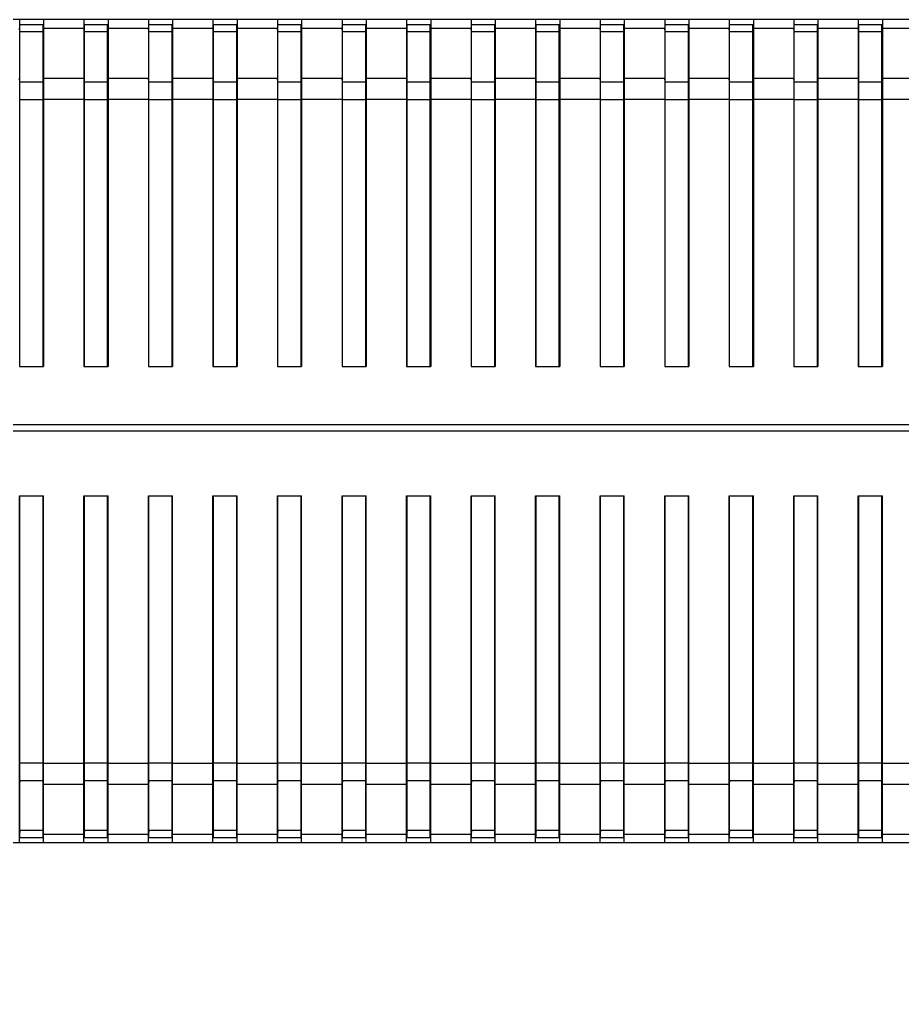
# Model space of a CAD drawing. Header units: millimetres. Extents: x 14343 to 15285, y -9166 to -7819.
# Drawn here: x 14885.5 to 14954, y -8424.8 to -8349.7 of the extents above; entities that cross this region are included whole.
import ezdxf

# ---------------------------------------------------------------- set-up
doc = ezdxf.new("R2010")
doc.units = ezdxf.units.MM

# ---------------------------------------------------------------- blocks, each defined once
blk = doc.blocks.new('u9')
h = blk.add_hatch()
h.set_pattern_fill('ANGLE', style=0)
h.set_pattern_definition([(0, (-14912.19285506293, 8458.280552477207), (0, 6.985), [5.08, -1.905]), (90, (-14912.19285506293, 8458.280552477207), (-6.985, 4.276937690724653e-16), [5.08, -1.905])])
edge = h.paths.add_edge_path()
edge.add_line((5.525407547675059, 67.75873201770446), (456.647691688655, 67.75873201770446))
edge.add_line((456.6485919315819, 44.25383608333868), (5.525407547669602, 44.25383608333868))
edge.add_arc((466.8265104278162, 50.13006006693286), 11.75244796718289, 149.9999999999897, 210.0000000000103)
edge.add_arc((446.4706734353476, 61.8825080341212), 11.75244796718289, 329.9999999999897, 390.0000000000103)
edge.add_arc((-4.652510948564668, 61.88250803411938), 11.75244796718289, 329.9999999999897, 390.0000000000103)
edge.add_arc((15.70332604390387, 50.13006006693104), 11.75244796718289, 149.9999999999897, 210.0000000000103)
h.paths.add_polyline_path([(451.0527773703434, 89.99070179118826), (451.0527773703434, 110.1463774668646), (463.0527773703434, 110.1463774668646), (463.0527773703434, 89.99070179118826)], flags=9)
at = {"color": 7, "linetype": 'Continuous'}
for p, q in [((203.4650519457791, 143.1587320177059), (16.59506101497936, 143.1587320177059)), ((71.59506101497936, 143.1587320177059), (71.59509432287996, 116.2587320177045)), ((73.46505194577912, 143.1587320177059), (73.46501863788035, 116.2587320177045)), ((76.59506101497936, 143.1587320177059), (76.59509432287996, 116.2587320177045)), ((78.46505194577912, 143.1587320177059), (78.46501863788035, 116.2587320177045)), ((81.59506101497936, 143.1587320177059), (81.59509432287996, 116.2587320177045)), ((83.46505194577912, 143.1587320177059), (83.46501863788035, 116.2587320177045)), ((86.59506101497936, 143.1587320177059), (86.59509432287996, 116.2587320177045)), ((88.46505194577912, 143.1587320177059), (88.46501863788035, 116.2587320177045)), ((91.59506101497936, 143.1587320177059), (91.59509432287996, 116.2587320177045)), ((93.46505194577912, 143.1587320177059), (93.46501863788035, 116.2587320177045)), ((96.59506101497936, 143.1587320177059), (96.59509432287996, 116.2587320177045)), ((98.46505194577912, 143.1587320177059), (98.46501863788035, 116.2587320177045)), ((101.5950610149794, 143.1587320177059), (101.59509432288, 116.2587320177045)), ((103.4650519457791, 143.1587320177059), (103.4650186378803, 116.2587320177045)), ((106.5950610149794, 143.1587320177059), (106.59509432288, 116.2587320177045)), ((108.4650519457791, 143.1587320177059), (108.4650186378803, 116.2587320177045)), ((111.5950610149794, 143.1587320177059), (111.59509432288, 116.2587320177045)), ((113.4650519457791, 143.1587320177059), (113.4650186378803, 116.2587320177045)), ((116.5950610149794, 143.1587320177059), (116.59509432288, 116.2587320177045)), ((118.4650519457791, 143.1587320177059), (118.4650186378803, 116.2587320177045)), ((121.5950610149794, 143.1587320177059), (121.59509432288, 116.2587320177045)), ((123.4650519457791, 143.1587320177059), (123.4650186378803, 116.2587320177045)), ((126.5950610149794, 143.1587320177059), (126.59509432288, 116.2587320177045)), ((128.4650519457791, 143.1587320177059), (128.4650186378803, 116.2587320177045)), ((131.5950610149794, 143.1587320177059), (131.59509432288, 116.2587320177045)), ((133.4650519457791, 143.1587320177059), (133.4650186378803, 116.2587320177045)), ((136.5950610149794, 143.1587320177059), (136.59509432288, 116.2587320177045)), ((138.4650519457791, 143.1587320177059), (138.4650186378803, 116.2587320177045)), ((71.63005648038052, 142.2034599418039), (71.59506101497936, 142.4924055266056)), ((71.63005648038052, 142.7587320177045), (73.43005648037979, 142.7587320177045)), ((71.63005648038052, 116.2587320177045), (71.63005648038052, 142.7587320177045)), ((73.43005648037979, 142.2034599418039), (71.63005648038052, 142.2034599418039)), ((73.43005648037979, 116.2587320177045), (73.43005648037979, 142.7587320177045)), ((73.46505194577912, 142.4924055266056), (73.43005648037979, 142.2034599418039)), ((73.46505194577912, 142.4924055266056), (76.59506101497936, 142.4924055266056)), ((76.63005648038052, 142.2034599418039), (76.59506101497936, 142.4924055266056)), ((76.63005648038052, 142.7587320177045), (78.43005648037979, 142.7587320177045)), ((76.63005648038052, 116.2587320177045), (76.63005648038052, 142.7587320177045)), ((78.43005648037979, 142.2034599418039), (76.63005648038052, 142.2034599418039)), ((78.43005648037979, 116.2587320177045), (78.43005648037979, 142.7587320177045)), ((78.46505194577912, 142.4924055266056), (78.43005648037979, 142.2034599418039)), ((78.46505194577912, 142.4924055266056), (81.59506101497936, 142.4924055266056)), ((81.63005648038052, 142.2034599418039), (81.59506101497936, 142.4924055266056)), ((81.63005648038052, 142.7587320177045), (83.43005648037979, 142.7587320177045)), ((81.63005648038052, 116.2587320177045), (81.63005648038052, 142.7587320177045)), ((83.43005648037979, 142.2034599418039), (81.63005648038052, 142.2034599418039)), ((83.43005648037979, 116.2587320177045), (83.43005648037979, 142.7587320177045)), ((83.46505194577912, 142.4924055266056), (83.43005648037979, 142.2034599418039)), ((83.46505194577912, 142.4924055266056), (86.59506101497936, 142.4924055266056)), ((86.63005648038052, 142.2034599418039), (86.59506101497936, 142.4924055266056)), ((86.63005648038052, 142.7587320177045), (88.43005648037979, 142.7587320177045)), ((86.63005648038052, 116.2587320177045), (86.63005648038052, 142.7587320177045)), ((88.43005648037979, 142.2034599418039), (86.63005648038052, 142.2034599418039)), ((88.43005648037979, 116.2587320177045), (88.43005648037979, 142.7587320177045)), ((88.46505194577912, 142.4924055266056), (88.43005648037979, 142.2034599418039)), ((88.46505194577912, 142.4924055266056), (91.59506101497936, 142.4924055266056)), ((91.63005648038052, 142.2034599418039), (91.59506101497936, 142.4924055266056)), ((91.63005648038052, 142.7587320177045), (93.43005648037979, 142.7587320177045)), ((91.63005648038052, 116.2587320177045), (91.63005648038052, 142.7587320177045)), ((93.43005648037979, 142.2034599418039), (91.63005648038052, 142.2034599418039)), ((93.43005648037979, 116.2587320177045), (93.43005648037979, 142.7587320177045)), ((93.46505194577912, 142.4924055266056), (93.43005648037979, 142.2034599418039)), ((93.46505194577912, 142.4924055266056), (96.59506101497936, 142.4924055266056)), ((96.63005648038052, 142.2034599418039), (96.59506101497936, 142.4924055266056)), ((96.63005648038052, 142.7587320177045), (98.43005648037979, 142.7587320177045)), ((96.63005648038052, 116.2587320177045), (96.63005648038052, 142.7587320177045)), ((98.43005648037979, 142.2034599418039), (96.63005648038052, 142.2034599418039)), ((98.43005648037979, 116.2587320177045), (98.43005648037979, 142.7587320177045)), ((98.46505194577912, 142.4924055266056), (98.43005648037979, 142.2034599418039)), ((98.46505194577912, 142.4924055266056), (101.5950610149794, 142.4924055266056)), ((101.6300564803805, 142.2034599418039), (101.5950610149794, 142.4924055266056)), ((101.6300564803805, 142.7587320177045), (103.4300564803798, 142.7587320177045)), ((101.6300564803805, 116.2587320177045), (101.6300564803805, 142.7587320177045)), ((103.4300564803798, 142.2034599418039), (101.6300564803805, 142.2034599418039)), ((103.4300564803798, 116.2587320177045), (103.4300564803798, 142.7587320177045)), ((103.4650519457791, 142.4924055266056), (103.4300564803798, 142.2034599418039)), ((103.4650519457791, 142.4924055266056), (106.5950610149794, 142.4924055266056)), ((106.6300564803805, 142.2034599418039), (106.5950610149794, 142.4924055266056)), ((106.6300564803805, 142.7587320177045), (108.4300564803798, 142.7587320177045)), ((106.6300564803805, 116.2587320177045), (106.6300564803805, 142.7587320177045)), ((108.4300564803798, 142.2034599418039), (106.6300564803805, 142.2034599418039)), ((108.4300564803798, 116.2587320177045), (108.4300564803798, 142.7587320177045)), ((108.4650519457791, 142.4924055266056), (108.4300564803798, 142.2034599418039)), ((108.4650519457791, 142.4924055266056), (111.5950610149794, 142.4924055266056)), ((111.6300564803805, 142.2034599418039), (111.5950610149794, 142.4924055266056)), ((111.6300564803805, 142.7587320177045), (113.4300564803798, 142.7587320177045)), ((111.6300564803805, 116.2587320177045), (111.6300564803805, 142.7587320177045)), ((113.4300564803798, 142.2034599418039), (111.6300564803805, 142.2034599418039)), ((113.4300564803798, 116.2587320177045), (113.4300564803798, 142.7587320177045)), ((113.4650519457791, 142.4924055266056), (113.4300564803798, 142.2034599418039)), ((113.4650519457791, 142.4924055266056), (116.5950610149794, 142.4924055266056)), ((116.6300564803805, 142.2034599418039), (116.5950610149794, 142.4924055266056)), ((116.6300564803805, 142.7587320177045), (118.4300564803798, 142.7587320177045)), ((116.6300564803805, 116.2587320177045), (116.6300564803805, 142.7587320177045)), ((118.4300564803798, 142.2034599418039), (116.6300564803805, 142.2034599418039)), ((118.4300564803798, 116.2587320177045), (118.4300564803798, 142.7587320177045)), ((118.4650519457791, 142.4924055266056), (118.4300564803798, 142.2034599418039)), ((118.4650519457791, 142.4924055266056), (121.5950610149794, 142.4924055266056)), ((121.6300564803805, 142.2034599418039), (121.5950610149794, 142.4924055266056)), ((121.6300564803805, 142.7587320177045), (123.4300564803798, 142.7587320177045)), ((121.6300564803805, 116.2587320177045), (121.6300564803805, 142.7587320177045)), ((123.4300564803798, 142.2034599418039), (121.6300564803805, 142.2034599418039)), ((123.4300564803798, 116.2587320177045), (123.4300564803798, 142.7587320177045)), ((123.4650519457791, 142.4924055266056), (123.4300564803798, 142.2034599418039)), ((123.4650519457791, 142.4924055266056), (126.5950610149794, 142.4924055266056)), ((126.6300564803805, 142.2034599418039), (126.5950610149794, 142.4924055266056)), ((126.6300564803805, 142.7587320177045), (128.4300564803798, 142.7587320177045)), ((126.6300564803805, 116.2587320177045), (126.6300564803805, 142.7587320177045)), ((128.4300564803798, 142.2034599418039), (126.6300564803805, 142.2034599418039)), ((128.4300564803798, 116.2587320177045), (128.4300564803798, 142.7587320177045)), ((128.4650519457791, 142.4924055266056), (128.4300564803798, 142.2034599418039)), ((128.4650519457791, 142.4924055266056), (131.5950610149794, 142.4924055266056)), ((131.6300564803805, 142.2034599418039), (131.5950610149794, 142.4924055266056)), ((131.6300564803805, 142.7587320177045), (133.4300564803798, 142.7587320177045)), ((131.6300564803805, 116.2587320177045), (131.6300564803805, 142.7587320177045)), ((133.4300564803798, 142.2034599418039), (131.6300564803805, 142.2034599418039)), ((133.4300564803798, 116.2587320177045), (133.4300564803798, 142.7587320177045)), ((133.4650519457791, 142.4924055266056), (133.4300564803798, 142.2034599418039)), ((133.4650519457791, 142.4924055266056), (136.5950610149794, 142.4924055266056)), ((136.6300564803805, 142.2034599418039), (136.5950610149794, 142.4924055266056)), ((136.6300564803805, 142.7587320177045), (138.4300564803798, 142.7587320177045)), ((136.6300564803805, 116.2587320177045), (136.6300564803805, 142.7587320177045)), ((138.4300564803798, 142.2034599418039), (136.6300564803805, 142.2034599418039)), ((138.4300564803798, 116.2587320177045), (138.4300564803798, 142.7587320177045)), ((138.4650519457791, 142.4924055266056), (138.4300564803798, 142.2034599418039)), ((138.4650519457791, 142.4924055266056), (141.5950610149794, 142.4924055266056)), ((71.63005648038052, 138.3187629856038), (71.59506101497936, 138.6077085705037)), ((71.63005648038052, 138.3187629856038), (73.43005648037979, 138.3187629856038)), ((73.46505194577912, 138.6077085705037), (73.43005648037979, 138.3187629856038)), ((73.46505194577912, 138.6077085705037), (76.59506101497936, 138.6077085705037)), ((76.63005648038052, 138.3187629856038), (76.59506101497936, 138.6077085705037)), ((76.63005648038052, 138.3187629856038), (78.43005648037979, 138.3187629856038)), ((78.46505194577912, 138.6077085705037), (78.43005648037979, 138.3187629856038)), ((78.46505194577912, 138.6077085705037), (81.59506101497936, 138.6077085705037)), ((81.63005648038052, 138.3187629856038), (81.59506101497936, 138.6077085705037)), ((81.63005648038052, 138.3187629856038), (83.43005648037979, 138.3187629856038)), ((83.46505194577912, 138.6077085705037), (83.43005648037979, 138.3187629856038)), ((83.46505194577912, 138.6077085705037), (86.59506101497936, 138.6077085705037)), ((86.63005648038052, 138.3187629856038), (86.59506101497936, 138.6077085705037)), ((86.63005648038052, 138.3187629856038), (88.43005648037979, 138.3187629856038)), ((88.46505194577912, 138.6077085705037), (88.43005648037979, 138.3187629856038)), ((88.46505194577912, 138.6077085705037), (91.59506101497936, 138.6077085705037)), ((91.63005648038052, 138.3187629856038), (91.59506101497936, 138.6077085705037)), ((91.63005648038052, 138.3187629856038), (93.43005648037979, 138.3187629856038)), ((93.46505194577912, 138.6077085705037), (93.43005648037979, 138.3187629856038)), ((93.46505194577912, 138.6077085705037), (96.59506101497936, 138.6077085705037)), ((96.63005648038052, 138.3187629856038), (96.59506101497936, 138.6077085705037)), ((96.63005648038052, 138.3187629856038), (98.43005648037979, 138.3187629856038)), ((98.46505194577912, 138.6077085705037), (98.43005648037979, 138.3187629856038)), ((98.46505194577912, 138.6077085705037), (101.5950610149794, 138.6077085705037)), ((101.6300564803805, 138.3187629856038), (101.5950610149794, 138.6077085705037)), ((101.6300564803805, 138.3187629856038), (103.4300564803798, 138.3187629856038)), ((103.4650519457791, 138.6077085705037), (103.4300564803798, 138.3187629856038)), ((103.4650519457791, 138.6077085705037), (106.5950610149794, 138.6077085705037)), ((106.6300564803805, 138.3187629856038), (106.5950610149794, 138.6077085705037)), ((106.6300564803805, 138.3187629856038), (108.4300564803798, 138.3187629856038)), ((108.4650519457791, 138.6077085705037), (108.4300564803798, 138.3187629856038)), ((108.4650519457791, 138.6077085705037), (111.5950610149794, 138.6077085705037)), ((111.6300564803805, 138.3187629856038), (111.5950610149794, 138.6077085705037)), ((111.6300564803805, 138.3187629856038), (113.4300564803798, 138.3187629856038)), ((113.4650519457791, 138.6077085705037), (113.4300564803798, 138.3187629856038)), ((113.4650519457791, 138.6077085705037), (116.5950610149794, 138.6077085705037)), ((116.6300564803805, 138.3187629856038), (116.5950610149794, 138.6077085705037)), ((116.6300564803805, 138.3187629856038), (118.4300564803798, 138.3187629856038)), ((118.4650519457791, 138.6077085705037), (118.4300564803798, 138.3187629856038)), ((118.4650519457791, 138.6077085705037), (121.5950610149794, 138.6077085705037)), ((121.6300564803805, 138.3187629856038), (121.5950610149794, 138.6077085705037)), ((121.6300564803805, 138.3187629856038), (123.4300564803798, 138.3187629856038)), ((123.4650519457791, 138.6077085705037), (123.4300564803798, 138.3187629856038)), ((123.4650519457791, 138.6077085705037), (126.5950610149794, 138.6077085705037)), ((126.6300564803805, 138.3187629856038), (126.5950610149794, 138.6077085705037)), ((126.6300564803805, 138.3187629856038), (128.4300564803798, 138.3187629856038)), ((128.4650519457791, 138.6077085705037), (128.4300564803798, 138.3187629856038)), ((128.4650519457791, 138.6077085705037), (131.5950610149794, 138.6077085705037)), ((131.6300564803805, 138.3187629856038), (131.5950610149794, 138.6077085705037)), ((131.6300564803805, 138.3187629856038), (133.4300564803798, 138.3187629856038)), ((133.4650519457791, 138.6077085705037), (133.4300564803798, 138.3187629856038)), ((133.4650519457791, 138.6077085705037), (136.5950610149794, 138.6077085705037)), ((136.6300564803805, 138.3187629856038), (136.5950610149794, 138.6077085705037)), ((136.6300564803805, 138.3187629856038), (138.4300564803798, 138.3187629856038)), ((138.4650519457791, 138.6077085705037), (138.4300564803798, 138.3187629856038)), ((138.4650519457791, 138.6077085705037), (141.5950610149794, 138.6077085705037)), ((71.63005648038052, 136.961273836303), (71.59509432287996, 136.9787049848055)), ((71.63005648038052, 136.961273836303), (73.43005648037979, 136.961273836303)), ((73.46501863788035, 136.9787049848055), (73.43005648037979, 136.961273836303)), ((73.46503529187794, 136.9787049848055), (76.5950776689806, 136.9787049848055)), ((76.63005648038052, 136.961273836303), (76.59509432287996, 136.9787049848055)), ((76.63005648038052, 136.961273836303), (78.43005648037979, 136.961273836303)), ((78.46501863788035, 136.9787049848055), (78.43005648037979, 136.961273836303)), ((78.46503529187794, 136.9787049848055), (81.5950776689806, 136.9787049848055)), ((81.63005648038052, 136.961273836303), (81.59509432287996, 136.9787049848055)), ((81.63005648038052, 136.961273836303), (83.43005648037979, 136.961273836303)), ((83.46501863788035, 136.9787049848055), (83.43005648037979, 136.961273836303)), ((83.46503529187794, 136.9787049848055), (86.5950776689806, 136.9787049848055)), ((86.63005648038052, 136.961273836303), (86.59509432287996, 136.9787049848055)), ((86.63005648038052, 136.961273836303), (88.43005648037979, 136.961273836303)), ((88.46501863788035, 136.9787049848055), (88.43005648037979, 136.961273836303)), ((88.46503529187794, 136.9787049848055), (91.5950776689806, 136.9787049848055)), ((91.63005648038052, 136.961273836303), (91.59509432287996, 136.9787049848055)), ((91.63005648038052, 136.961273836303), (93.43005648037979, 136.961273836303)), ((93.46501863788035, 136.9787049848055), (93.43005648037979, 136.961273836303)), ((93.46503529187794, 136.9787049848055), (96.5950776689806, 136.9787049848055)), ((96.63005648038052, 136.961273836303), (96.59509432287996, 136.9787049848055)), ((96.63005648038052, 136.961273836303), (98.43005648037979, 136.961273836303)), ((98.46501863788035, 136.9787049848055), (98.43005648037979, 136.961273836303)), ((98.46503529187794, 136.9787049848055), (101.5950776689806, 136.9787049848055)), ((101.6300564803805, 136.961273836303), (101.59509432288, 136.9787049848055)), ((101.6300564803805, 136.961273836303), (103.4300564803798, 136.961273836303)), ((103.4650186378803, 136.9787049848055), (103.4300564803798, 136.961273836303)), ((103.4650352918779, 136.9787049848055), (106.5950776689806, 136.9787049848055)), ((106.6300564803805, 136.961273836303), (106.59509432288, 136.9787049848055)), ((106.6300564803805, 136.961273836303), (108.4300564803798, 136.961273836303)), ((108.4650186378803, 136.9787049848055), (108.4300564803798, 136.961273836303)), ((108.4650352918779, 136.9787049848055), (111.5950776689806, 136.9787049848055)), ((111.6300564803805, 136.961273836303), (111.59509432288, 136.9787049848055)), ((111.6300564803805, 136.961273836303), (113.4300564803798, 136.961273836303)), ((113.4650186378803, 136.9787049848055), (113.4300564803798, 136.961273836303)), ((113.4650352918779, 136.9787049848055), (116.5950776689806, 136.9787049848055)), ((116.6300564803805, 136.961273836303), (116.59509432288, 136.9787049848055)), ((116.6300564803805, 136.961273836303), (118.4300564803798, 136.961273836303)), ((118.4650186378803, 136.9787049848055), (118.4300564803798, 136.961273836303)), ((118.4650352918779, 136.9787049848055), (121.5950776689806, 136.9787049848055)), ((121.6300564803805, 136.961273836303), (121.59509432288, 136.9787049848055)), ((121.6300564803805, 136.961273836303), (123.4300564803798, 136.961273836303)), ((123.4650186378803, 136.9787049848055), (123.4300564803798, 136.961273836303)), ((123.4650352918779, 136.9787049848055), (126.5950776689806, 136.9787049848055)), ((126.6300564803805, 136.961273836303), (126.59509432288, 136.9787049848055)), ((126.6300564803805, 136.961273836303), (128.4300564803798, 136.961273836303)), ((128.4650186378803, 136.9787049848055), (128.4300564803798, 136.961273836303)), ((128.4650352918779, 136.9787049848055), (131.5950776689806, 136.9787049848055)), ((131.6300564803805, 136.961273836303), (131.59509432288, 136.9787049848055)), ((131.6300564803805, 136.961273836303), (133.4300564803798, 136.961273836303)), ((133.4650186378803, 136.9787049848055), (133.4300564803798, 136.961273836303)), ((133.4650352918779, 136.9787049848055), (136.5950776689806, 136.9787049848055)), ((136.6300564803805, 136.961273836303), (136.59509432288, 136.9787049848055)), ((136.6300564803805, 136.961273836303), (138.4300564803798, 136.961273836303)), ((138.4650186378803, 136.9787049848055), (138.4300564803798, 136.961273836303)), ((138.4650352918779, 136.9787049848055), (141.5950776689806, 136.9787049848055)), ((71.59509432287996, 116.2587320177045), (73.46501863788035, 116.2587320177045)), ((76.59509432287996, 116.2587320177045), (78.46501863788035, 116.2587320177045)), ((81.59509432287996, 116.2587320177045), (83.46501863788035, 116.2587320177045)), ((86.59509432287996, 116.2587320177045), (88.46501863788035, 116.2587320177045)), ((91.59509432287996, 116.2587320177045), (93.46501863788035, 116.2587320177045)), ((96.59509432287996, 116.2587320177045), (98.46501863788035, 116.2587320177045)), ((101.59509432288, 116.2587320177045), (103.4650186378803, 116.2587320177045)), ((106.59509432288, 116.2587320177045), (108.4650186378803, 116.2587320177045)), ((111.59509432288, 116.2587320177045), (113.4650186378803, 116.2587320177045)), ((116.59509432288, 116.2587320177045), (118.4650186378803, 116.2587320177045)), ((121.59509432288, 116.2587320177045), (123.4650186378803, 116.2587320177045)), ((126.59509432288, 116.2587320177045), (128.4650186378803, 116.2587320177045)), ((131.59509432288, 116.2587320177045), (133.4650186378803, 116.2587320177045)), ((136.59509432288, 116.2587320177045), (138.4650186378803, 116.2587320177045)), ((215.0300564803783, 111.2587320177045), (5.030056480378335, 111.2587320177045)), ((215.0082260089785, 111.7587320177045), (5.051886951880078, 111.7587320177045)), ((71.59506101497936, 79.358732017703), (71.59509432287996, 106.2587320177045)), ((71.59509432287996, 106.2587320177045), (73.46501863788035, 106.2587320177045)), ((71.63005648038052, 79.75873201770446), (71.63005648038052, 106.2587320177045)), ((73.43005648037979, 79.75873201770446), (73.43005648037979, 106.2587320177045)), ((73.46505194577912, 79.358732017703), (73.46501863788035, 106.2587320177045)), ((76.59506101497936, 79.358732017703), (76.59509432287996, 106.2587320177045)), ((76.59509432287996, 106.2587320177045), (78.46501863788035, 106.2587320177045)), ((76.63005648038052, 79.75873201770446), (76.63005648038052, 106.2587320177045)), ((78.43005648037979, 79.75873201770446), (78.43005648037979, 106.2587320177045)), ((78.46505194577912, 79.358732017703), (78.46501863788035, 106.2587320177045)), ((81.59506101497936, 79.358732017703), (81.59509432287996, 106.2587320177045)), ((81.59509432287996, 106.2587320177045), (83.46501863788035, 106.2587320177045)), ((81.63005648038052, 79.75873201770446), (81.63005648038052, 106.2587320177045)), ((83.43005648037979, 79.75873201770446), (83.43005648037979, 106.2587320177045)), ((83.46505194577912, 79.358732017703), (83.46501863788035, 106.2587320177045)), ((86.59506101497936, 79.358732017703), (86.59509432287996, 106.2587320177045)), ((86.59509432287996, 106.2587320177045), (88.46501863788035, 106.2587320177045)), ((86.63005648038052, 79.75873201770446), (86.63005648038052, 106.2587320177045)), ((88.43005648037979, 79.75873201770446), (88.43005648037979, 106.2587320177045)), ((88.46505194577912, 79.358732017703), (88.46501863788035, 106.2587320177045)), ((91.59506101497936, 79.358732017703), (91.59509432287996, 106.2587320177045)), ((91.59509432287996, 106.2587320177045), (93.46501863788035, 106.2587320177045)), ((91.63005648038052, 79.75873201770446), (91.63005648038052, 106.2587320177045)), ((93.43005648037979, 79.75873201770446), (93.43005648037979, 106.2587320177045)), ((93.46505194577912, 79.358732017703), (93.46501863788035, 106.2587320177045)), ((96.59506101497936, 79.358732017703), (96.59509432287996, 106.2587320177045)), ((96.59509432287996, 106.2587320177045), (98.46501863788035, 106.2587320177045)), ((96.63005648038052, 79.75873201770446), (96.63005648038052, 106.2587320177045)), ((98.43005648037979, 79.75873201770446), (98.43005648037979, 106.2587320177045)), ((98.46505194577912, 79.358732017703), (98.46501863788035, 106.2587320177045)), ((101.5950610149794, 79.358732017703), (101.59509432288, 106.2587320177045)), ((101.59509432288, 106.2587320177045), (103.4650186378803, 106.2587320177045)), ((101.6300564803805, 79.75873201770446), (101.6300564803805, 106.2587320177045)), ((103.4300564803798, 79.75873201770446), (103.4300564803798, 106.2587320177045)), ((103.4650519457791, 79.358732017703), (103.4650186378803, 106.2587320177045)), ((106.5950610149794, 79.358732017703), (106.59509432288, 106.2587320177045)), ((106.59509432288, 106.2587320177045), (108.4650186378803, 106.2587320177045)), ((106.6300564803805, 79.75873201770446), (106.6300564803805, 106.2587320177045)), ((108.4300564803798, 79.75873201770446), (108.4300564803798, 106.2587320177045)), ((108.4650519457791, 79.358732017703), (108.4650186378803, 106.2587320177045)), ((111.5950610149794, 79.358732017703), (111.59509432288, 106.2587320177045)), ((111.59509432288, 106.2587320177045), (113.4650186378803, 106.2587320177045)), ((111.6300564803805, 79.75873201770446), (111.6300564803805, 106.2587320177045)), ((113.4300564803798, 79.75873201770446), (113.4300564803798, 106.2587320177045)), ((113.4650519457791, 79.358732017703), (113.4650186378803, 106.2587320177045)), ((116.5950610149794, 79.358732017703), (116.59509432288, 106.2587320177045)), ((116.59509432288, 106.2587320177045), (118.4650186378803, 106.2587320177045)), ((116.6300564803805, 79.75873201770446), (116.6300564803805, 106.2587320177045)), ((118.4300564803798, 79.75873201770446), (118.4300564803798, 106.2587320177045)), ((118.4650519457791, 79.358732017703), (118.4650186378803, 106.2587320177045)), ((121.5950610149794, 79.358732017703), (121.59509432288, 106.2587320177045)), ((121.59509432288, 106.2587320177045), (123.4650186378803, 106.2587320177045)), ((121.6300564803805, 79.75873201770446), (121.6300564803805, 106.2587320177045)), ((123.4300564803798, 79.75873201770446), (123.4300564803798, 106.2587320177045)), ((123.4650519457791, 79.358732017703), (123.4650186378803, 106.2587320177045)), ((126.5950610149794, 79.358732017703), (126.59509432288, 106.2587320177045)), ((126.59509432288, 106.2587320177045), (128.4650186378803, 106.2587320177045)), ((126.6300564803805, 79.75873201770446), (126.6300564803805, 106.2587320177045)), ((128.4300564803798, 79.75873201770446), (128.4300564803798, 106.2587320177045)), ((128.4650519457791, 79.358732017703), (128.4650186378803, 106.2587320177045)), ((131.5950610149794, 79.358732017703), (131.59509432288, 106.2587320177045)), ((131.59509432288, 106.2587320177045), (133.4650186378803, 106.2587320177045)), ((131.6300564803805, 79.75873201770446), (131.6300564803805, 106.2587320177045)), ((133.4300564803798, 79.75873201770446), (133.4300564803798, 106.2587320177045)), ((133.4650519457791, 79.358732017703), (133.4650186378803, 106.2587320177045)), ((136.5950610149794, 79.358732017703), (136.59509432288, 106.2587320177045)), ((136.59509432288, 106.2587320177045), (138.4650186378803, 106.2587320177045)), ((136.6300564803805, 79.75873201770446), (136.6300564803805, 106.2587320177045)), ((138.4300564803798, 79.75873201770446), (138.4300564803798, 106.2587320177045)), ((138.4650519457791, 79.358732017703), (138.4650186378803, 106.2587320177045)), ((71.63005648038052, 85.55619019910591), (71.59509432287996, 85.53875905050518)), ((71.63005648038052, 85.55619019910591), (73.43005648037979, 85.55619019910591)), ((73.46501863788035, 85.53875905050518), (73.43005648037979, 85.55619019910591)), ((73.46503529187794, 85.53875905050518), (76.5950776689806, 85.53875905050518)), ((76.63005648038052, 85.55619019910591), (76.59509432287996, 85.53875905050518)), ((76.63005648038052, 85.55619019910591), (78.43005648037979, 85.55619019910591)), ((78.46501863788035, 85.53875905050518), (78.43005648037979, 85.55619019910591)), ((78.46503529187794, 85.53875905050518), (81.5950776689806, 85.53875905050518)), ((81.63005648038052, 85.55619019910591), (81.59509432287996, 85.53875905050518)), ((81.63005648038052, 85.55619019910591), (83.43005648037979, 85.55619019910591)), ((83.46501863788035, 85.53875905050518), (83.43005648037979, 85.55619019910591)), ((83.46503529187794, 85.53875905050518), (86.5950776689806, 85.53875905050518)), ((86.63005648038052, 85.55619019910591), (86.59509432287996, 85.53875905050518)), ((86.63005648038052, 85.55619019910591), (88.43005648037979, 85.55619019910591)), ((88.46501863788035, 85.53875905050518), (88.43005648037979, 85.55619019910591)), ((88.46503529187794, 85.53875905050518), (91.5950776689806, 85.53875905050518)), ((91.63005648038052, 85.55619019910591), (91.59509432287996, 85.53875905050518)), ((91.63005648038052, 85.55619019910591), (93.43005648037979, 85.55619019910591)), ((93.46501863788035, 85.53875905050518), (93.43005648037979, 85.55619019910591)), ((93.46503529187794, 85.53875905050518), (96.5950776689806, 85.53875905050518)), ((96.63005648038052, 85.55619019910591), (96.59509432287996, 85.53875905050518)), ((96.63005648038052, 85.55619019910591), (98.43005648037979, 85.55619019910591)), ((98.46501863788035, 85.53875905050518), (98.43005648037979, 85.55619019910591)), ((98.46503529187794, 85.53875905050518), (101.5950776689806, 85.53875905050518)), ((101.6300564803805, 85.55619019910591), (101.59509432288, 85.53875905050518)), ((101.6300564803805, 85.55619019910591), (103.4300564803798, 85.55619019910591)), ((103.4650186378803, 85.53875905050518), (103.4300564803798, 85.55619019910591)), ((103.4650352918779, 85.53875905050518), (106.5950776689806, 85.53875905050518)), ((106.6300564803805, 85.55619019910591), (106.59509432288, 85.53875905050518)), ((106.6300564803805, 85.55619019910591), (108.4300564803798, 85.55619019910591)), ((108.4650186378803, 85.53875905050518), (108.4300564803798, 85.55619019910591)), ((108.4650352918779, 85.53875905050518), (111.5950776689806, 85.53875905050518)), ((111.6300564803805, 85.55619019910591), (111.59509432288, 85.53875905050518)), ((111.6300564803805, 85.55619019910591), (113.4300564803798, 85.55619019910591)), ((113.4650186378803, 85.53875905050518), (113.4300564803798, 85.55619019910591)), ((113.4650352918779, 85.53875905050518), (116.5950776689806, 85.53875905050518)), ((116.6300564803805, 85.55619019910591), (116.59509432288, 85.53875905050518)), ((116.6300564803805, 85.55619019910591), (118.4300564803798, 85.55619019910591)), ((118.4650186378803, 85.53875905050518), (118.4300564803798, 85.55619019910591)), ((118.4650352918779, 85.53875905050518), (121.5950776689806, 85.53875905050518)), ((121.6300564803805, 85.55619019910591), (121.59509432288, 85.53875905050518)), ((121.6300564803805, 85.55619019910591), (123.4300564803798, 85.55619019910591)), ((123.4650186378803, 85.53875905050518), (123.4300564803798, 85.55619019910591)), ((123.4650352918779, 85.53875905050518), (126.5950776689806, 85.53875905050518)), ((126.6300564803805, 85.55619019910591), (126.59509432288, 85.53875905050518)), ((126.6300564803805, 85.55619019910591), (128.4300564803798, 85.55619019910591)), ((128.4650186378803, 85.53875905050518), (128.4300564803798, 85.55619019910591)), ((128.4650352918779, 85.53875905050518), (131.5950776689806, 85.53875905050518)), ((131.6300564803805, 85.55619019910591), (131.59509432288, 85.53875905050518)), ((131.6300564803805, 85.55619019910591), (133.4300564803798, 85.55619019910591)), ((133.4650186378803, 85.53875905050518), (133.4300564803798, 85.55619019910591)), ((133.4650352918779, 85.53875905050518), (136.5950776689806, 85.53875905050518)), ((136.6300564803805, 85.55619019910591), (136.59509432288, 85.53875905050518)), ((136.6300564803805, 85.55619019910591), (138.4300564803798, 85.55619019910591)), ((138.4650186378803, 85.53875905050518), (138.4300564803798, 85.55619019910591)), ((138.4650352918779, 85.53875905050518), (141.5950776689806, 85.53875905050518)), ((71.63005648038052, 84.19870104970323), (71.59506101497936, 83.90975546490517)), ((71.63005648038052, 84.19870104970323), (73.43005648037979, 84.19870104970323)), ((73.46505194577912, 83.90975546490517), (73.43005648037979, 84.19870104970323)), ((76.63005648038052, 84.19870104970323), (76.59506101497936, 83.90975546490517)), ((76.63005648038052, 84.19870104970323), (78.43005648037979, 84.19870104970323)), ((78.46505194577912, 83.90975546490517), (78.43005648037979, 84.19870104970323)), ((81.63005648038052, 84.19870104970323), (81.59506101497936, 83.90975546490517)), ((81.63005648038052, 84.19870104970323), (83.43005648037979, 84.19870104970323)), ((83.46505194577912, 83.90975546490517), (83.43005648037979, 84.19870104970323)), ((86.63005648038052, 84.19870104970323), (86.59506101497936, 83.90975546490517)), ((86.63005648038052, 84.19870104970323), (88.43005648037979, 84.19870104970323)), ((88.46505194577912, 83.90975546490517), (88.43005648037979, 84.19870104970323)), ((91.63005648038052, 84.19870104970323), (91.59506101497936, 83.90975546490517)), ((91.63005648038052, 84.19870104970323), (93.43005648037979, 84.19870104970323)), ((93.46505194577912, 83.90975546490517), (93.43005648037979, 84.19870104970323)), ((96.63005648038052, 84.19870104970323), (96.59506101497936, 83.90975546490517)), ((96.63005648038052, 84.19870104970323), (98.43005648037979, 84.19870104970323)), ((98.46505194577912, 83.90975546490517), (98.43005648037979, 84.19870104970323)), ((101.6300564803805, 84.19870104970323), (101.5950610149794, 83.90975546490517)), ((101.6300564803805, 84.19870104970323), (103.4300564803798, 84.19870104970323)), ((103.4650519457791, 83.90975546490517), (103.4300564803798, 84.19870104970323)), ((106.6300564803805, 84.19870104970323), (106.5950610149794, 83.90975546490517)), ((106.6300564803805, 84.19870104970323), (108.4300564803798, 84.19870104970323)), ((108.4650519457791, 83.90975546490517), (108.4300564803798, 84.19870104970323)), ((111.6300564803805, 84.19870104970323), (111.5950610149794, 83.90975546490517)), ((111.6300564803805, 84.19870104970323), (113.4300564803798, 84.19870104970323)), ((113.4650519457791, 83.90975546490517), (113.4300564803798, 84.19870104970323)), ((116.6300564803805, 84.19870104970323), (116.5950610149794, 83.90975546490517)), ((116.6300564803805, 84.19870104970323), (118.4300564803798, 84.19870104970323)), ((118.4650519457791, 83.90975546490517), (118.4300564803798, 84.19870104970323)), ((121.6300564803805, 84.19870104970323), (121.5950610149794, 83.90975546490517)), ((121.6300564803805, 84.19870104970323), (123.4300564803798, 84.19870104970323)), ((123.4650519457791, 83.90975546490517), (123.4300564803798, 84.19870104970323)), ((126.6300564803805, 84.19870104970323), (126.5950610149794, 83.90975546490517)), ((126.6300564803805, 84.19870104970323), (128.4300564803798, 84.19870104970323)), ((128.4650519457791, 83.90975546490517), (128.4300564803798, 84.19870104970323)), ((131.6300564803805, 84.19870104970323), (131.5950610149794, 83.90975546490517)), ((131.6300564803805, 84.19870104970323), (133.4300564803798, 84.19870104970323)), ((133.4650519457791, 83.90975546490517), (133.4300564803798, 84.19870104970323)), ((136.6300564803805, 84.19870104970323), (136.5950610149794, 83.90975546490517)), ((136.6300564803805, 84.19870104970323), (138.4300564803798, 84.19870104970323)), ((138.4650519457791, 83.90975546490517), (138.4300564803798, 84.19870104970323)), ((73.46505194577912, 83.90975546490517), (76.59506101497936, 83.90975546490517)), ((78.46505194577912, 83.90975546490517), (81.59506101497936, 83.90975546490517)), ((83.46505194577912, 83.90975546490517), (86.59506101497936, 83.90975546490517)), ((88.46505194577912, 83.90975546490517), (91.59506101497936, 83.90975546490517)), ((93.46505194577912, 83.90975546490517), (96.59506101497936, 83.90975546490517)), ((98.46505194577912, 83.90975546490517), (101.5950610149794, 83.90975546490517)), ((103.4650519457791, 83.90975546490517), (106.5950610149794, 83.90975546490517)), ((108.4650519457791, 83.90975546490517), (111.5950610149794, 83.90975546490517)), ((113.4650519457791, 83.90975546490517), (116.5950610149794, 83.90975546490517)), ((118.4650519457791, 83.90975546490517), (121.5950610149794, 83.90975546490517)), ((123.4650519457791, 83.90975546490517), (126.5950610149794, 83.90975546490517)), ((128.4650519457791, 83.90975546490517), (131.5950610149794, 83.90975546490517)), ((133.4650519457791, 83.90975546490517), (136.5950610149794, 83.90975546490517)), ((138.4650519457791, 83.90975546490517), (141.5950610149794, 83.90975546490517)), ((71.63005648038052, 80.31400409360504), (71.59506101497936, 80.02505850870511)), ((73.43005648037979, 80.31400409360504), (71.63005648038052, 80.31400409360504)), ((73.43005648037979, 79.75873201770446), (71.63005648038052, 79.75873201770446)), ((73.46505194577912, 80.02505850870511), (73.43005648037979, 80.31400409360504)), ((73.46505194577912, 80.02505850870511), (76.59506101497936, 80.02505850870511)), ((76.63005648038052, 80.31400409360504), (76.59506101497936, 80.02505850870511)), ((78.43005648037979, 80.31400409360504), (76.63005648038052, 80.31400409360504)), ((78.43005648037979, 79.75873201770446), (76.63005648038052, 79.75873201770446)), ((78.46505194577912, 80.02505850870511), (78.43005648037979, 80.31400409360504)), ((78.46505194577912, 80.02505850870511), (81.59506101497936, 80.02505850870511)), ((81.63005648038052, 80.31400409360504), (81.59506101497936, 80.02505850870511)), ((83.43005648037979, 80.31400409360504), (81.63005648038052, 80.31400409360504)), ((83.43005648037979, 79.75873201770446), (81.63005648038052, 79.75873201770446)), ((83.46505194577912, 80.02505850870511), (83.43005648037979, 80.31400409360504)), ((83.46505194577912, 80.02505850870511), (86.59506101497936, 80.02505850870511)), ((86.63005648038052, 80.31400409360504), (86.59506101497936, 80.02505850870511)), ((88.43005648037979, 80.31400409360504), (86.63005648038052, 80.31400409360504)), ((88.43005648037979, 79.75873201770446), (86.63005648038052, 79.75873201770446)), ((88.46505194577912, 80.02505850870511), (88.43005648037979, 80.31400409360504)), ((88.46505194577912, 80.02505850870511), (91.59506101497936, 80.02505850870511)), ((91.63005648038052, 80.31400409360504), (91.59506101497936, 80.02505850870511)), ((93.43005648037979, 80.31400409360504), (91.63005648038052, 80.31400409360504)), ((93.43005648037979, 79.75873201770446), (91.63005648038052, 79.75873201770446)), ((93.46505194577912, 80.02505850870511), (93.43005648037979, 80.31400409360504)), ((93.46505194577912, 80.02505850870511), (96.59506101497936, 80.02505850870511)), ((96.63005648038052, 80.31400409360504), (96.59506101497936, 80.02505850870511)), ((98.43005648037979, 80.31400409360504), (96.63005648038052, 80.31400409360504)), ((98.43005648037979, 79.75873201770446), (96.63005648038052, 79.75873201770446)), ((98.46505194577912, 80.02505850870511), (98.43005648037979, 80.31400409360504)), ((98.46505194577912, 80.02505850870511), (101.5950610149794, 80.02505850870511)), ((101.6300564803805, 80.31400409360504), (101.5950610149794, 80.02505850870511)), ((103.4300564803798, 80.31400409360504), (101.6300564803805, 80.31400409360504)), ((103.4300564803798, 79.75873201770446), (101.6300564803805, 79.75873201770446)), ((103.4650519457791, 80.02505850870511), (103.4300564803798, 80.31400409360504)), ((103.4650519457791, 80.02505850870511), (106.5950610149794, 80.02505850870511)), ((106.6300564803805, 80.31400409360504), (106.5950610149794, 80.02505850870511)), ((108.4300564803798, 80.31400409360504), (106.6300564803805, 80.31400409360504)), ((108.4300564803798, 79.75873201770446), (106.6300564803805, 79.75873201770446)), ((108.4650519457791, 80.02505850870511), (108.4300564803798, 80.31400409360504)), ((108.4650519457791, 80.02505850870511), (111.5950610149794, 80.02505850870511)), ((111.6300564803805, 80.31400409360504), (111.5950610149794, 80.02505850870511)), ((113.4300564803798, 80.31400409360504), (111.6300564803805, 80.31400409360504)), ((113.4300564803798, 79.75873201770446), (111.6300564803805, 79.75873201770446)), ((113.4650519457791, 80.02505850870511), (113.4300564803798, 80.31400409360504)), ((113.4650519457791, 80.02505850870511), (116.5950610149794, 80.02505850870511)), ((116.6300564803805, 80.31400409360504), (116.5950610149794, 80.02505850870511)), ((118.4300564803798, 80.31400409360504), (116.6300564803805, 80.31400409360504)), ((118.4300564803798, 79.75873201770446), (116.6300564803805, 79.75873201770446)), ((118.4650519457791, 80.02505850870511), (118.4300564803798, 80.31400409360504)), ((118.4650519457791, 80.02505850870511), (121.5950610149794, 80.02505850870511)), ((121.6300564803805, 80.31400409360504), (121.5950610149794, 80.02505850870511)), ((123.4300564803798, 80.31400409360504), (121.6300564803805, 80.31400409360504)), ((123.4300564803798, 79.75873201770446), (121.6300564803805, 79.75873201770446)), ((123.4650519457791, 80.02505850870511), (123.4300564803798, 80.31400409360504)), ((123.4650519457791, 80.02505850870511), (126.5950610149794, 80.02505850870511)), ((126.6300564803805, 80.31400409360504), (126.5950610149794, 80.02505850870511)), ((128.4300564803798, 80.31400409360504), (126.6300564803805, 80.31400409360504)), ((128.4300564803798, 79.75873201770446), (126.6300564803805, 79.75873201770446)), ((128.4650519457791, 80.02505850870511), (128.4300564803798, 80.31400409360504)), ((128.4650519457791, 80.02505850870511), (131.5950610149794, 80.02505850870511)), ((131.6300564803805, 80.31400409360504), (131.5950610149794, 80.02505850870511)), ((133.4300564803798, 80.31400409360504), (131.6300564803805, 80.31400409360504)), ((133.4300564803798, 79.75873201770446), (131.6300564803805, 79.75873201770446)), ((133.4650519457791, 80.02505850870511), (133.4300564803798, 80.31400409360504)), ((133.4650519457791, 80.02505850870511), (136.5950610149794, 80.02505850870511)), ((136.6300564803805, 80.31400409360504), (136.5950610149794, 80.02505850870511)), ((138.4300564803798, 80.31400409360504), (136.6300564803805, 80.31400409360504)), ((138.4300564803798, 79.75873201770446), (136.6300564803805, 79.75873201770446)), ((138.4650519457791, 80.02505850870511), (138.4300564803798, 80.31400409360504)), ((138.4650519457791, 80.02505850870511), (141.5950610149794, 80.02505850870511)), ((180.5881302569778, 79.358732017703), (39.47198270377885, 79.358732017703))]:
    blk.add_line(p, q, dxfattribs=at)

msp = doc.modelspace()

# ---------------------------------------------------------------- block references
msp.add_blockref('u9', (14813.94824794438, -8492.810112410534))

doc.saveas('drawing.dxf')
